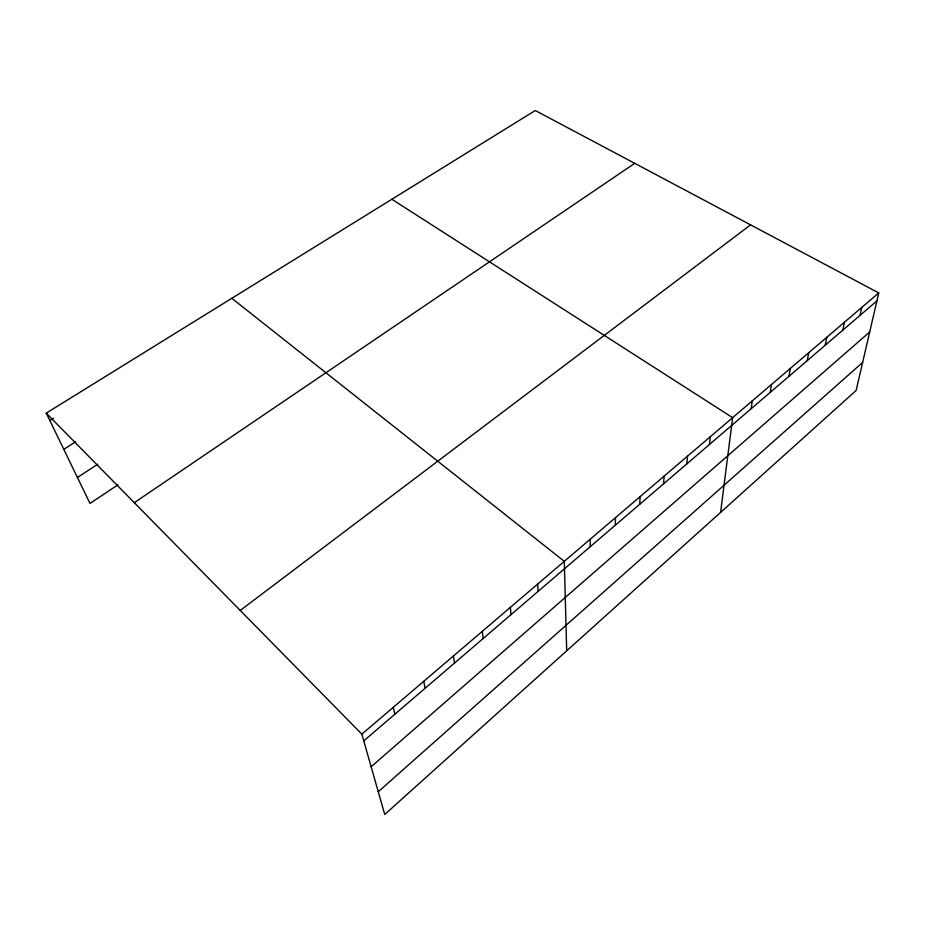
<?xml version="1.0" encoding="UTF-8"?>
<svg xmlns="http://www.w3.org/2000/svg" width="925" height="925" viewBox="0 0 925 925"><rect width="100%" height="100%" fill="white"/><g stroke="black" fill="none" stroke-linecap="round" stroke-linejoin="round"><path stroke-width="1.39" d="M615.298 525.215L615.483 517.653M639.73 504.264L640.1 496.644M663.56 483.833L664.092 476.155M686.812 463.899L687.506 456.175M709.498 444.451L710.342 436.681M720.587 512.404L732.635 417.661L391.853 199.257M751.158 408.734L752.268 400.895M770.259 392.362L771.485 384.488M788.956 376.325L790.308 368.428M807.271 360.623L808.728 352.703M825.216 345.233L826.777 337.301M842.791 330.167L844.456 322.212M860.019 315.402L861.776 307.424M878.75 292.936L856.134 390.489L384.742 814.486L361.848 734.149L46.25 413.128L535.274 110.514L878.75 292.936L361.848 734.149M378.256 791.754L862.643 362.403M371.145 766.767L869.697 331.994M363.768 740.879L876.9 300.926M240.234 610.454L750.58 224.867M134.298 502.691L634.723 163.332M117.984 484.804L90.002 503.443L46.25 413.128M77.422 477.485L97.796 464.188M63.79 449.33L75.619 441.792M49.834 420.54L53.5 418.25M231.805 298.301L564.308 561.336L566.701 650.818M393.252 707.347L394.871 714.192M423.766 681.309L425.118 688.269M453.435 655.975L454.533 663.052M482.295 631.347L483.151 638.516M510.369 607.378L510.993 614.639M537.691 584.057L538.107 591.399M590.231 539.217L590.231 546.71"/></g></svg>
